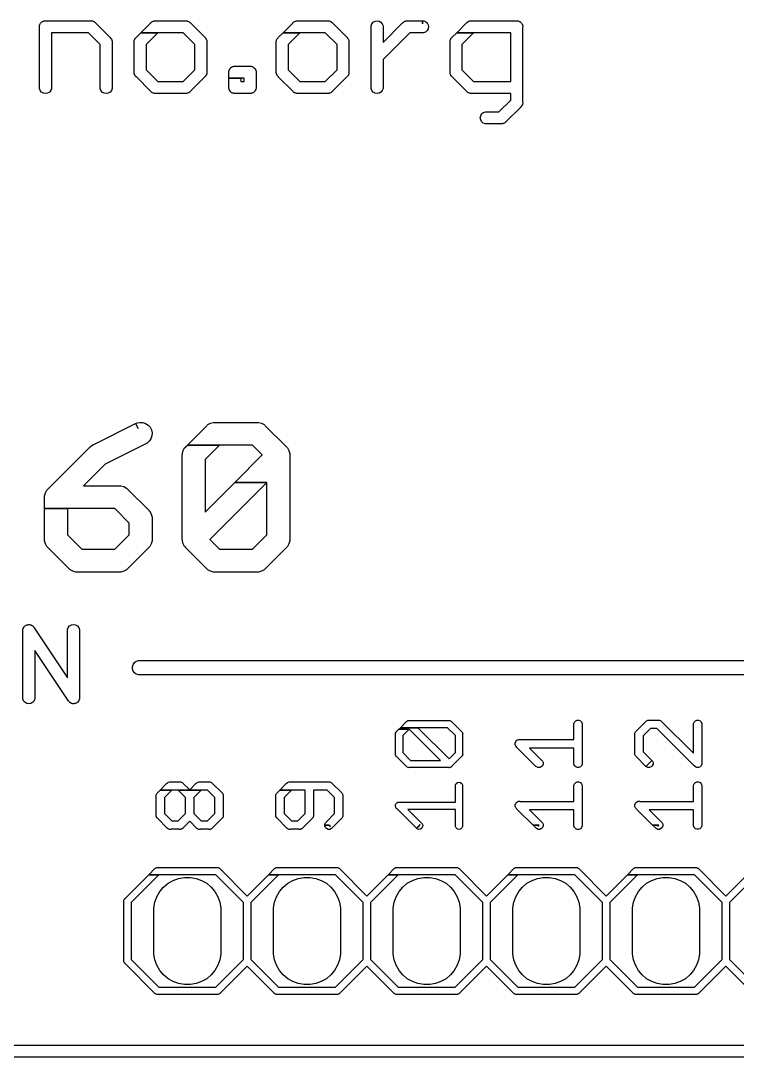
# Model space of a CAD drawing. Extents: x -6 to 103, y 0 to 58.
# Drawn here: x 70.12 to 85.33, y -0.14 to 21.86 of the extents above; entities that cross this region are included whole.
import ezdxf

# ---------------------------------------------------------------- set-up
doc = ezdxf.new("R2010")
doc.units = 0
doc.layers.add('L2D0', color=1, linetype='CONTINUOUS')

msp = doc.modelspace()

# ---------------------------------------------------------------- linework, layer by layer
at = {"layer": 'L2D0'}
for points in [[(70.646, 20.319), (70.602, 20.325), (70.563, 20.349), (70.534, 20.383), (70.519, 20.427), (70.519, 21.725), (70.517, 21.735), (70.519, 21.745), (70.519, 21.755), (70.524, 21.77), (70.526, 21.779), (70.529, 21.785), (70.534, 21.799), (70.543, 21.809), (70.547, 21.817), (70.556, 21.824), (70.563, 21.833), (70.573, 21.839), (70.581, 21.846), (70.589, 21.849), (70.602, 21.857), (70.614, 21.859), (70.625, 21.863), (70.646, 21.863), (70.653, 21.862), (71.597, 21.862), (71.601, 21.863), (71.612, 21.862), (71.618, 21.861), (71.618, 21.862), (71.636, 21.861), (71.64, 21.859), (71.645, 21.859), (71.66, 21.852), (71.675, 21.847), (71.678, 21.844), (71.686, 21.841), (71.702, 21.825), (71.711, 21.818), (71.714, 21.813), (72.013, 21.514), (72.018, 21.511), (72.024, 21.503), (72.04, 21.487), (72.043, 21.481), (72.046, 21.477), (72.055, 21.453), (72.058, 21.446), (72.058, 21.444), (72.062, 21.434), (72.062, 21.413), (72.061, 21.413), (72.062, 21.402), (72.061, 21.398), (72.061, 20.447), (72.062, 20.447), (72.062, 20.426), (72.046, 20.383), (72.018, 20.349), (71.977, 20.325), (71.934, 20.319), (71.89, 20.325), (71.851, 20.349), (71.822, 20.383), (71.807, 20.427), (71.807, 21.36), (71.559, 21.608), (70.773, 21.608), (70.773, 20.447), (70.774, 20.447), (70.774, 20.426), (70.758, 20.383), (70.73, 20.349), (70.689, 20.325)], [(72.991, 20.319), (72.98, 20.32), (72.959, 20.32), (72.951, 20.323), (72.947, 20.323), (72.936, 20.328), (72.915, 20.335), (72.91, 20.339), (72.906, 20.341), (72.89, 20.357), (72.88, 20.365), (72.878, 20.369), (72.578, 20.669), (72.573, 20.672), (72.568, 20.679), (72.553, 20.694), (72.55, 20.7), (72.546, 20.705), (72.542, 20.717), (72.533, 20.734), (72.532, 20.742), (72.53, 20.748), (72.53, 20.769), (72.529, 20.781), (72.531, 20.788), (72.531, 21.394), (72.529, 21.401), (72.53, 21.413), (72.53, 21.434), (72.532, 21.44), (72.533, 21.448), (72.542, 21.465), (72.546, 21.477), (72.55, 21.482), (72.553, 21.488), (72.568, 21.503), (72.573, 21.51), (72.578, 21.513), (72.673, 21.608), (73.033, 21.608), (72.785, 21.36), (72.785, 20.822), (73.033, 20.574), (73.571, 20.574), (73.819, 20.822), (73.819, 21.36), (73.571, 21.608), (72.673, 21.608), (72.878, 21.813), (72.88, 21.817), (72.89, 21.825), (72.906, 21.841), (72.91, 21.843), (72.914, 21.846), (72.942, 21.857), (72.947, 21.859), (72.948, 21.859), (72.958, 21.863), (72.98, 21.863), (72.98, 21.862), (72.991, 21.863), (72.995, 21.862), (73.608, 21.862), (73.612, 21.863), (73.623, 21.862), (73.624, 21.862), (73.63, 21.861), (73.63, 21.862), (73.648, 21.861), (73.653, 21.859), (73.656, 21.859), (73.665, 21.855), (73.688, 21.847), (73.693, 21.843), (73.697, 21.841), (73.713, 21.825), (73.714, 21.825), (73.716, 21.823), (73.723, 21.817), (73.724, 21.815), (74.027, 21.512), (74.03, 21.51), (74.034, 21.504), (74.035, 21.503), (74.036, 21.503), (74.039, 21.499), (74.05, 21.488), (74.053, 21.482), (74.057, 21.477), (74.061, 21.465), (74.07, 21.448), (74.071, 21.44), (74.073, 21.434), (74.073, 21.413), (74.074, 21.401), (74.073, 21.397), (74.073, 20.784), (74.074, 20.781), (74.073, 20.769), (74.073, 20.748), (74.071, 20.742), (74.07, 20.734), (74.061, 20.717), (74.057, 20.705), (74.053, 20.7), (74.05, 20.694), (74.039, 20.683), (74.036, 20.679), (74.034, 20.677), (74.03, 20.672), (74.027, 20.67), (73.724, 20.367), (73.723, 20.365), (73.716, 20.359), (73.714, 20.357), (73.713, 20.357), (73.697, 20.341), (73.693, 20.339), (73.688, 20.335), (73.667, 20.328), (73.656, 20.323), (73.652, 20.323), (73.644, 20.32), (73.623, 20.32), (73.612, 20.319), (73.608, 20.32), (72.995, 20.32)], [(76.008, 20.319), (75.997, 20.32), (75.976, 20.32), (75.968, 20.323), (75.964, 20.323), (75.953, 20.328), (75.932, 20.335), (75.927, 20.339), (75.923, 20.341), (75.907, 20.357), (75.897, 20.365), (75.895, 20.369), (75.596, 20.668), (75.591, 20.671), (75.585, 20.679), (75.57, 20.694), (75.567, 20.7), (75.563, 20.705), (75.559, 20.717), (75.55, 20.734), (75.549, 20.742), (75.547, 20.748), (75.547, 20.769), (75.546, 20.781), (75.548, 20.788), (75.548, 21.394), (75.546, 21.401), (75.547, 21.413), (75.547, 21.434), (75.549, 21.44), (75.55, 21.448), (75.559, 21.465), (75.563, 21.477), (75.567, 21.482), (75.57, 21.488), (75.585, 21.503), (75.591, 21.511), (75.596, 21.514), (75.69, 21.608), (76.05, 21.608), (75.802, 21.36), (75.802, 20.822), (76.05, 20.574), (76.588, 20.574), (76.836, 20.822), (76.836, 21.36), (76.588, 21.608), (75.69, 21.608), (75.895, 21.813), (75.897, 21.817), (75.907, 21.825), (75.923, 21.841), (75.927, 21.843), (75.931, 21.846), (75.959, 21.857), (75.964, 21.859), (75.965, 21.859), (75.975, 21.863), (75.997, 21.863), (75.997, 21.862), (76.008, 21.863), (76.012, 21.862), (76.625, 21.862), (76.629, 21.863), (76.64, 21.862), (76.641, 21.862), (76.647, 21.861), (76.647, 21.862), (76.665, 21.861), (76.67, 21.859), (76.673, 21.859), (76.683, 21.855), (76.705, 21.847), (76.709, 21.844), (76.715, 21.841), (76.733, 21.823), (76.74, 21.817), (76.741, 21.815), (77.044, 21.512), (77.047, 21.51), (77.051, 21.504), (77.053, 21.503), (77.056, 21.5), (77.068, 21.486), (77.07, 21.482), (77.074, 21.477), (77.078, 21.465), (77.087, 21.448), (77.088, 21.44), (77.09, 21.434), (77.09, 21.413), (77.091, 21.401), (77.09, 21.397), (77.09, 20.784), (77.091, 20.781), (77.09, 20.769), (77.09, 20.748), (77.088, 20.742), (77.087, 20.734), (77.078, 20.717), (77.074, 20.705), (77.07, 20.7), (77.068, 20.696), (77.056, 20.682), (77.051, 20.677), (77.047, 20.672), (77.044, 20.67), (76.741, 20.367), (76.74, 20.365), (76.733, 20.359), (76.715, 20.341), (76.709, 20.338), (76.705, 20.335), (76.685, 20.328), (76.673, 20.323), (76.669, 20.323), (76.661, 20.32), (76.64, 20.32), (76.629, 20.319), (76.625, 20.32), (76.012, 20.32)], [(77.686, 20.319), (77.643, 20.325), (77.602, 20.349), (77.574, 20.383), (77.558, 20.426), (77.558, 20.447), (77.559, 20.447), (77.559, 21.076), (77.558, 21.08), (77.559, 21.091), (77.559, 21.735), (77.558, 21.735), (77.558, 21.756), (77.574, 21.799), (77.602, 21.833), (77.643, 21.857), (77.686, 21.863), (77.73, 21.857), (77.769, 21.833), (77.798, 21.799), (77.813, 21.755), (77.813, 21.398), (78.23, 21.815), (78.232, 21.818), (78.239, 21.824), (78.256, 21.841), (78.262, 21.844), (78.265, 21.846), (78.285, 21.854), (78.297, 21.859), (78.299, 21.859), (78.309, 21.863), (78.33, 21.863), (78.33, 21.862), (78.331, 21.862), (78.342, 21.863), (78.345, 21.862), (78.652, 21.862), (78.652, 21.799), (78.658, 21.862), (78.676, 21.861), (78.716, 21.847), (78.751, 21.817), (78.772, 21.779), (78.781, 21.735), (78.772, 21.691), (78.751, 21.653), (78.716, 21.623), (78.672, 21.608), (78.383, 21.608), (77.813, 21.038), (77.813, 20.427), (77.798, 20.383), (77.769, 20.349), (77.73, 20.325)], [(80.316, 19.675), (80.312, 19.676), (79.986, 19.676), (79.942, 19.691), (79.907, 19.721), (79.886, 19.759), (79.877, 19.803), (79.886, 19.847), (79.907, 19.885), (79.941, 19.914), (79.985, 19.931), (80.006, 19.931), (80.006, 19.93), (80.275, 19.93), (80.523, 20.178), (80.523, 20.32), (79.7, 20.32), (79.696, 20.319), (79.685, 20.32), (79.664, 20.32), (79.657, 20.322), (79.651, 20.323), (79.636, 20.329), (79.62, 20.335), (79.616, 20.338), (79.61, 20.341), (79.592, 20.359), (79.585, 20.365), (79.584, 20.367), (79.282, 20.669), (79.279, 20.671), (79.273, 20.678), (79.256, 20.695), (79.253, 20.701), (79.25, 20.705), (79.244, 20.721), (79.238, 20.736), (79.237, 20.742), (79.235, 20.749), (79.235, 20.77), (79.234, 20.781), (79.235, 20.784), (79.235, 21.397), (79.234, 21.401), (79.235, 21.412), (79.235, 21.433), (79.237, 21.44), (79.238, 21.446), (79.244, 21.461), (79.25, 21.477), (79.253, 21.481), (79.256, 21.487), (79.273, 21.504), (79.279, 21.511), (79.282, 21.513), (79.377, 21.608), (79.737, 21.608), (79.489, 21.36), (79.489, 20.822), (79.737, 20.574), (80.523, 20.574), (80.523, 21.608), (79.377, 21.608), (79.584, 21.815), (79.585, 21.817), (79.592, 21.823), (79.61, 21.841), (79.616, 21.844), (79.619, 21.846), (79.639, 21.854), (79.651, 21.859), (79.653, 21.859), (79.663, 21.863), (79.684, 21.863), (79.684, 21.862), (79.685, 21.862), (79.696, 21.863), (79.7, 21.862), (80.643, 21.862), (80.65, 21.863), (80.656, 21.862), (80.658, 21.862), (80.674, 21.861), (80.68, 21.859), (80.693, 21.857), (80.704, 21.85), (80.714, 21.847), (80.723, 21.84), (80.734, 21.833), (80.742, 21.823), (80.748, 21.818), (80.753, 21.81), (80.762, 21.799), (80.766, 21.788), (80.771, 21.78), (80.773, 21.769), (80.778, 21.756), (80.778, 21.745), (80.78, 21.735), (80.777, 21.72), (80.777, 20.462), (80.78, 20.447), (80.777, 20.432), (80.777, 20.14), (80.778, 20.136), (80.777, 20.125), (80.778, 20.125), (80.778, 20.104), (80.774, 20.094), (80.774, 20.092), (80.771, 20.085), (80.762, 20.061), (80.759, 20.057), (80.756, 20.051), (80.74, 20.035), (80.734, 20.027), (80.729, 20.024), (80.428, 19.723), (80.426, 19.72), (80.419, 19.714), (80.402, 19.697), (80.396, 19.694), (80.392, 19.691), (80.376, 19.685), (80.361, 19.679), (80.355, 19.678), (80.348, 19.676), (80.327, 19.676)], [(74.669, 20.319), (74.662, 20.32), (74.649, 20.32), (74.64, 20.323), (74.626, 20.325), (74.614, 20.332), (74.605, 20.335), (74.596, 20.342), (74.585, 20.349), (74.577, 20.359), (74.571, 20.364), (74.566, 20.372), (74.557, 20.383), (74.553, 20.394), (74.548, 20.402), (74.546, 20.413), (74.541, 20.426), (74.541, 20.437), (74.539, 20.447), (74.542, 20.462), (74.542, 20.642), (74.796, 20.642), (74.796, 20.574), (74.864, 20.574), (74.864, 20.642), (74.542, 20.642), (74.542, 20.754), (74.539, 20.769), (74.541, 20.779), (74.541, 20.79), (74.546, 20.803), (74.548, 20.814), (74.553, 20.822), (74.557, 20.833), (74.566, 20.844), (74.571, 20.852), (74.576, 20.857), (74.585, 20.867), (74.597, 20.874), (74.604, 20.88), (74.613, 20.884), (74.626, 20.891), (74.636, 20.892), (74.648, 20.897), (74.669, 20.897), (74.676, 20.896), (74.984, 20.896), (74.991, 20.897), (74.997, 20.896), (74.999, 20.896), (75.015, 20.895), (75.021, 20.893), (75.035, 20.891), (75.046, 20.884), (75.055, 20.881), (75.065, 20.873), (75.074, 20.867), (75.081, 20.858), (75.09, 20.851), (75.094, 20.843), (75.103, 20.833), (75.108, 20.819), (75.111, 20.813), (75.113, 20.804), (75.118, 20.789), (75.118, 20.779), (75.12, 20.769), (75.118, 20.759), (75.118, 20.457), (75.12, 20.447), (75.118, 20.437), (75.118, 20.427), (75.113, 20.412), (75.111, 20.403), (75.108, 20.397), (75.103, 20.383), (75.094, 20.373), (75.09, 20.365), (75.081, 20.357), (75.074, 20.349), (75.065, 20.343), (75.055, 20.335), (75.047, 20.332), (75.035, 20.325), (75.019, 20.323), (75.011, 20.32), (74.998, 20.32), (74.991, 20.319), (74.984, 20.32), (74.676, 20.32)], [(71.32, 10.159), (71.32, 10.16), (71.291, 10.16), (71.226, 10.177), (71.173, 10.208), (71.149, 10.23), (70.678, 10.701), (70.645, 10.758), (70.629, 10.822), (70.629, 11.507), (71.113, 11.507), (71.113, 10.95), (71.42, 10.643), (72.118, 10.643), (72.425, 10.95), (72.425, 11.2), (72.118, 11.507), (70.629, 11.507), (70.629, 11.779), (70.646, 11.841), (70.678, 11.898), (71.581, 12.801), (71.584, 12.806), (71.598, 12.818), (71.617, 12.835), (71.622, 12.84), (71.624, 12.841), (71.633, 12.849), (71.667, 12.866), (71.674, 12.87), (71.676, 12.871), (72.559, 13.312), (72.613, 13.204), (72.562, 13.313), (72.591, 13.326), (72.651, 13.338), (72.713, 13.334), (72.772, 13.315), (72.826, 13.281), (72.869, 13.232), (72.896, 13.177), (72.91, 13.115), (72.906, 13.05), (72.886, 12.99), (72.85, 12.936), (72.803, 12.894), (71.913, 12.449), (71.455, 11.991), (72.218, 11.991), (72.218, 11.99), (72.247, 11.99), (72.312, 11.973), (72.365, 11.942), (72.389, 11.92), (72.838, 11.471), (72.838, 11.47), (72.86, 11.449), (72.893, 11.392), (72.909, 11.328), (72.909, 10.822), (72.893, 10.758), (72.86, 10.701), (72.838, 10.68), (72.838, 10.679), (72.389, 10.23), (72.365, 10.208), (72.312, 10.177), (72.247, 10.16), (72.218, 10.16), (72.218, 10.159)], [(74.243, 10.159), (74.243, 10.16), (74.215, 10.16), (74.151, 10.176), (74.096, 10.208), (74.073, 10.231), (74.072, 10.23), (73.623, 10.679), (73.624, 10.68), (73.601, 10.703), (73.569, 10.758), (73.553, 10.822), (73.553, 10.85), (73.552, 10.85), (73.552, 12.647), (73.553, 12.647), (73.553, 12.677), (73.57, 12.739), (73.601, 12.794), (73.624, 12.817), (73.623, 12.818), (73.659, 12.854), (74.343, 12.854), (74.036, 12.547), (74.036, 11.434), (74.665, 12.063), (75.349, 12.063), (74.136, 10.85), (74.343, 10.643), (75.042, 10.643), (75.349, 10.95), (75.349, 12.063), (74.665, 12.063), (75.249, 12.647), (75.042, 12.854), (73.659, 12.854), (74.072, 13.267), (74.072, 13.266), (74.08, 13.275), (74.094, 13.29), (74.151, 13.32), (74.213, 13.338), (75.172, 13.338), (75.234, 13.32), (75.291, 13.29), (75.305, 13.275), (75.312, 13.266), (75.313, 13.267), (75.762, 12.818), (75.761, 12.817), (75.784, 12.794), (75.815, 12.741), (75.815, 12.739), (75.826, 12.698), (75.832, 12.677), (75.832, 12.647), (75.833, 12.647), (75.833, 10.85), (75.832, 10.85), (75.832, 10.822), (75.816, 10.758), (75.784, 10.703), (75.761, 10.68), (75.762, 10.679), (75.313, 10.23), (75.312, 10.231), (75.289, 10.208), (75.234, 10.176), (75.17, 10.16), (75.142, 10.16), (75.142, 10.159)], [(70.294, 7.365), (70.249, 7.371), (70.209, 7.396), (70.182, 7.429), (70.166, 7.472), (70.166, 7.493), (70.167, 7.493), (70.167, 8.9), (70.165, 8.909), (70.166, 8.917), (70.166, 8.938), (70.169, 8.947), (70.17, 8.954), (70.178, 8.969), (70.182, 8.981), (70.186, 8.986), (70.19, 8.994), (70.202, 9.005), (70.21, 9.015), (70.216, 9.019), (70.222, 9.024), (70.234, 9.029), (70.249, 9.038), (70.258, 9.039), (70.262, 9.041), (70.276, 9.042), (70.294, 9.045), (70.299, 9.044), (70.309, 9.045), (70.327, 9.039), (70.338, 9.037), (70.345, 9.033), (70.351, 9.031), (70.36, 9.025), (70.377, 9.015), (70.382, 9.009), (70.386, 9.006), (70.394, 8.995), (70.4, 8.987), (70.405, 8.981), (70.406, 8.978), (71.116, 7.913), (71.116, 8.917), (71.115, 8.917), (71.115, 8.938), (71.131, 8.981), (71.16, 9.016), (71.199, 9.038), (71.243, 9.046), (71.287, 9.037), (71.326, 9.015), (71.354, 8.981), (71.37, 8.938), (71.37, 7.505), (71.371, 7.5), (71.37, 7.493), (71.37, 7.472), (71.367, 7.463), (71.366, 7.457), (71.357, 7.437), (71.354, 7.429), (71.348, 7.417), (71.331, 7.401), (71.327, 7.396), (71.323, 7.394), (71.314, 7.385), (71.299, 7.378), (71.287, 7.371), (71.28, 7.37), (71.273, 7.367), (71.25, 7.366), (71.243, 7.365), (71.229, 7.365), (71.215, 7.369), (71.2, 7.371), (71.193, 7.375), (71.186, 7.377), (71.159, 7.395), (71.157, 7.398), (71.148, 7.404), (71.14, 7.418), (71.131, 7.429), (71.128, 7.436), (70.421, 8.497), (70.421, 7.472), (70.405, 7.429), (70.378, 7.396), (70.338, 7.371)], [(78.357, 6.007), (78.352, 6.009), (78.35, 6.009), (78.325, 6.019), (78.323, 6.021), (78.318, 6.023), (78.306, 6.037), (78.106, 6.238), (78.093, 6.247), (78.09, 6.254), (78.089, 6.255), (78.084, 6.267), (78.079, 6.28), (78.079, 6.282), (78.077, 6.287), (78.079, 6.305), (78.079, 6.712), (78.077, 6.73), (78.079, 6.735), (78.079, 6.737), (78.089, 6.762), (78.091, 6.764), (78.093, 6.769), (78.101, 6.775), (78.15, 6.824), (78.367, 6.824), (78.231, 6.689), (78.231, 6.329), (78.399, 6.161), (79.03, 6.161), (78.367, 6.824), (78.15, 6.824), (78.182, 6.856), (78.551, 6.856), (79.214, 6.193), (79.35, 6.329), (79.35, 6.689), (79.182, 6.856), (78.182, 6.856), (78.305, 6.978), (78.311, 6.988), (78.315, 6.991), (78.318, 6.994), (78.323, 6.996), (78.325, 6.998), (78.329, 6.999), (78.332, 7.001), (78.341, 7.006), (78.347, 7.007), (78.349, 7.007), (78.35, 7.008), (78.352, 7.008), (78.357, 7.01), (78.366, 7.009), (78.376, 7.01), (78.381, 7.008), (79.205, 7.008), (79.222, 7.01), (79.228, 7.008), (79.231, 7.008), (79.243, 7.003), (79.256, 6.998), (79.258, 6.996), (79.262, 6.994), (79.268, 6.986), (79.269, 6.985), (79.48, 6.775), (79.48, 6.774), (79.487, 6.769), (79.489, 6.765), (79.492, 6.762), (79.498, 6.747), (79.502, 6.738), (79.502, 6.735), (79.504, 6.73), (79.502, 6.712), (79.502, 6.305), (79.504, 6.287), (79.502, 6.282), (79.502, 6.279), (79.498, 6.271), (79.492, 6.255), (79.488, 6.251), (79.486, 6.247), (79.48, 6.243), (79.276, 6.039), (79.27, 6.029), (79.264, 6.025), (79.262, 6.023), (79.258, 6.021), (79.256, 6.019), (79.25, 6.017), (79.24, 6.011), (79.234, 6.01), (79.231, 6.009), (79.228, 6.009), (79.222, 6.007), (79.214, 6.008), (79.206, 6.007), (79.2, 6.009), (78.374, 6.009)], [(81.106, 6.008), (81.073, 6.022), (81.06, 6.035), (80.656, 6.438), (80.638, 6.456), (80.632, 6.463), (80.618, 6.496), (80.618, 6.53), (80.632, 6.563), (80.657, 6.589), (80.693, 6.602), (81.864, 6.602), (81.864, 6.944), (81.876, 6.976), (81.904, 7.004), (81.936, 7.018), (81.97, 7.018), (82.002, 7.004), (82.029, 6.977), (82.043, 6.945), (82.043, 6.928), (82.042, 6.928), (82.042, 6.532), (82.043, 6.53), (82.043, 6.496), (82.042, 6.494), (82.042, 6.098), (82.043, 6.098), (82.043, 6.081), (82.028, 6.046), (82.003, 6.022), (81.97, 6.008), (81.936, 6.008), (81.903, 6.022), (81.877, 6.047), (81.864, 6.083), (81.864, 6.424), (80.922, 6.424), (81.186, 6.161), (81.185, 6.16), (81.198, 6.147), (81.212, 6.114), (81.212, 6.081), (81.198, 6.048), (81.172, 6.022), (81.139, 6.008)], [(83.438, 6.008), (83.406, 6.022), (83.393, 6.035), (83.455, 6.097), (83.454, 6.097), (83.392, 6.035), (83.184, 6.242), (83.185, 6.243), (83.172, 6.256), (83.158, 6.288), (83.158, 6.737), (83.172, 6.77), (83.185, 6.783), (83.184, 6.784), (83.392, 6.991), (83.392, 6.99), (83.406, 7.004), (83.438, 7.018), (83.472, 7.018), (83.474, 7.017), (83.644, 7.017), (83.646, 7.018), (83.68, 7.018), (83.705, 7.007), (83.712, 7.004), (83.714, 7.003), (83.725, 6.991), (83.726, 6.991), (84.404, 6.313), (84.404, 6.944), (84.416, 6.976), (84.444, 7.004), (84.476, 7.018), (84.51, 7.018), (84.542, 7.004), (84.569, 6.977), (84.583, 6.945), (84.583, 6.928), (84.582, 6.928), (84.582, 6.117), (84.583, 6.115), (84.583, 6.081), (84.568, 6.046), (84.543, 6.022), (84.51, 6.008), (84.476, 6.008), (84.443, 6.022), (84.417, 6.047), (84.416, 6.049), (83.626, 6.839), (83.492, 6.839), (83.336, 6.684), (83.336, 6.342), (83.518, 6.161), (83.455, 6.098), (83.456, 6.098), (83.518, 6.16), (83.531, 6.147), (83.545, 6.114), (83.545, 6.081), (83.53, 6.046), (83.505, 6.022), (83.472, 6.008)], [(73.278, 4.698), (73.252, 4.709), (73.247, 4.711), (73.246, 4.711), (73.243, 4.713), (73.232, 4.725), (73.024, 4.933), (73.012, 4.946), (72.998, 4.979), (72.998, 5.428), (73.012, 5.46), (73.025, 5.473), (73.024, 5.474), (73.079, 5.529), (73.332, 5.529), (73.176, 5.374), (73.176, 5.033), (73.332, 4.877), (73.466, 4.877), (73.621, 5.033), (73.621, 5.374), (73.466, 5.529), (73.955, 5.529), (73.799, 5.374), (73.799, 5.033), (73.955, 4.877), (74.089, 4.877), (74.244, 5.033), (74.244, 5.374), (74.089, 5.529), (73.079, 5.529), (73.219, 5.669), (73.245, 5.694), (73.278, 5.708), (73.312, 5.708), (73.314, 5.707), (73.484, 5.707), (73.486, 5.708), (73.52, 5.708), (73.552, 5.694), (73.565, 5.681), (73.565, 5.68), (73.566, 5.681), (73.71, 5.537), (73.842, 5.668), (73.843, 5.67), (73.868, 5.694), (73.901, 5.708), (73.935, 5.708), (73.937, 5.707), (74.107, 5.707), (74.109, 5.708), (74.142, 5.708), (74.175, 5.694), (74.188, 5.681), (74.188, 5.68), (74.189, 5.681), (74.396, 5.474), (74.396, 5.473), (74.408, 5.462), (74.409, 5.46), (74.423, 5.428), (74.423, 5.394), (74.422, 5.392), (74.422, 5.014), (74.423, 5.012), (74.423, 4.979), (74.409, 4.946), (74.408, 4.944), (74.396, 4.933), (74.191, 4.728), (74.189, 4.725), (74.187, 4.724), (74.178, 4.713), (74.176, 4.712), (74.173, 4.711), (74.142, 4.698), (74.109, 4.698), (74.107, 4.699), (73.937, 4.699), (73.935, 4.698), (73.901, 4.698), (73.875, 4.709), (73.87, 4.711), (73.869, 4.711), (73.866, 4.713), (73.855, 4.725), (73.71, 4.87), (73.568, 4.728), (73.566, 4.725), (73.556, 4.714), (73.554, 4.712), (73.544, 4.708), (73.52, 4.698), (73.486, 4.698), (73.484, 4.699), (73.314, 4.699), (73.312, 4.698)], [(75.818, 4.698), (75.792, 4.709), (75.787, 4.711), (75.786, 4.711), (75.783, 4.713), (75.772, 4.725), (75.564, 4.933), (75.552, 4.946), (75.538, 4.979), (75.538, 5.428), (75.552, 5.46), (75.565, 5.473), (75.564, 5.474), (75.619, 5.529), (75.872, 5.529), (75.716, 5.374), (75.716, 5.033), (75.872, 4.877), (76.006, 4.877), (76.161, 5.033), (76.161, 5.529), (75.619, 5.529), (75.759, 5.669), (75.785, 5.694), (75.818, 5.708), (75.852, 5.708), (75.854, 5.707), (76.231, 5.707), (76.233, 5.708), (76.267, 5.708), (76.269, 5.707), (76.647, 5.707), (76.649, 5.708), (76.682, 5.708), (76.715, 5.694), (76.728, 5.681), (76.728, 5.68), (76.729, 5.681), (76.936, 5.474), (76.936, 5.473), (76.948, 5.462), (76.949, 5.46), (76.963, 5.428), (76.963, 5.394), (76.962, 5.392), (76.962, 5.014), (76.963, 5.012), (76.963, 4.979), (76.949, 4.946), (76.948, 4.944), (76.936, 4.933), (76.731, 4.728), (76.729, 4.725), (76.718, 4.713), (76.682, 4.698), (76.649, 4.698), (76.614, 4.713), (76.59, 4.738), (76.576, 4.771), (76.576, 4.788), (76.665, 4.788), (76.663, 4.786), (76.697, 4.757), (76.666, 4.787), (76.665, 4.788), (76.576, 4.788), (76.576, 4.805), (76.59, 4.837), (76.603, 4.85), (76.603, 4.851), (76.784, 5.033), (76.784, 5.374), (76.629, 5.529), (76.339, 5.529), (76.339, 5.014), (76.34, 5.012), (76.34, 4.979), (76.326, 4.946), (76.325, 4.944), (76.313, 4.933), (76.108, 4.728), (76.106, 4.725), (76.096, 4.714), (76.094, 4.712), (76.084, 4.708), (76.06, 4.698), (76.026, 4.698), (76.024, 4.699), (75.854, 4.699), (75.852, 4.698)], [(78.569, 4.697), (78.537, 4.709), (78.525, 4.721), (78.579, 4.775), (78.579, 4.774), (78.58, 4.773), (78.605, 4.802), (78.524, 4.721), (78.111, 5.135), (78.106, 5.137), (78.094, 5.151), (78.089, 5.157), (78.088, 5.16), (78.083, 5.166), (78.08, 5.182), (78.077, 5.191), (78.078, 5.196), (78.077, 5.199), (78.08, 5.215), (78.081, 5.225), (78.082, 5.226), (78.083, 5.233), (78.092, 5.244), (78.099, 5.255), (78.105, 5.258), (78.106, 5.26), (78.113, 5.263), (78.129, 5.273), (78.134, 5.274), (78.137, 5.275), (78.146, 5.275), (78.163, 5.277), (78.169, 5.275), (79.35, 5.275), (79.35, 5.639), (79.364, 5.671), (79.392, 5.693), (79.426, 5.701), (79.461, 5.693), (79.487, 5.671), (79.502, 5.64), (79.502, 5.208), (79.504, 5.199), (79.502, 5.19), (79.502, 4.758), (79.487, 4.727), (79.461, 4.705), (79.426, 4.697), (79.392, 4.705), (79.364, 4.727), (79.35, 4.759), (79.35, 5.123), (78.339, 5.123), (78.63, 4.831), (78.645, 4.818), (78.656, 4.784), (78.652, 4.749), (78.634, 4.721), (78.604, 4.701)], [(81.106, 4.698), (81.07, 4.713), (81.057, 4.728), (80.997, 4.788), (81.123, 4.788), (81.098, 4.763), (81.125, 4.786), (81.123, 4.788), (80.997, 4.788), (80.657, 5.127), (80.644, 5.14), (80.632, 5.153), (80.618, 5.186), (80.618, 5.22), (80.632, 5.253), (80.656, 5.278), (80.691, 5.293), (80.724, 5.293), (80.726, 5.292), (81.864, 5.292), (81.864, 5.634), (81.876, 5.666), (81.904, 5.694), (81.936, 5.708), (81.97, 5.708), (82.002, 5.694), (82.029, 5.667), (82.043, 5.635), (82.043, 5.618), (82.042, 5.618), (82.042, 5.222), (82.043, 5.22), (82.043, 5.186), (82.042, 5.184), (82.042, 4.788), (82.043, 4.788), (82.043, 4.771), (82.029, 4.739), (82.002, 4.712), (81.97, 4.698), (81.936, 4.698), (81.904, 4.712), (81.876, 4.74), (81.864, 4.772), (81.864, 5.114), (80.922, 5.114), (81.186, 4.851), (81.185, 4.85), (81.198, 4.837), (81.212, 4.805), (81.212, 4.771), (81.198, 4.738), (81.174, 4.713), (81.139, 4.698)], [(83.646, 4.698), (83.61, 4.713), (83.597, 4.728), (83.537, 4.788), (83.663, 4.788), (83.638, 4.763), (83.665, 4.786), (83.663, 4.788), (83.537, 4.788), (83.197, 5.127), (83.184, 5.14), (83.172, 5.153), (83.158, 5.186), (83.158, 5.22), (83.172, 5.253), (83.196, 5.278), (83.231, 5.293), (83.264, 5.293), (83.266, 5.292), (84.404, 5.292), (84.404, 5.634), (84.416, 5.666), (84.444, 5.694), (84.476, 5.708), (84.51, 5.708), (84.542, 5.694), (84.569, 5.667), (84.583, 5.635), (84.583, 5.618), (84.582, 5.618), (84.582, 5.222), (84.583, 5.22), (84.583, 5.186), (84.582, 5.184), (84.582, 4.788), (84.583, 4.788), (84.583, 4.771), (84.569, 4.739), (84.541, 4.711), (84.509, 4.699), (84.477, 4.699), (84.445, 4.711), (84.416, 4.74), (84.404, 4.772), (84.404, 5.114), (83.462, 5.114), (83.726, 4.851), (83.725, 4.85), (83.738, 4.837), (83.752, 4.805), (83.752, 4.771), (83.738, 4.738), (83.714, 4.713), (83.679, 4.698)], [(73.596, 1.402), (73.474, 1.425), (73.361, 1.466), (73.249, 1.527), (73.156, 1.61), (73.074, 1.702), (73.013, 1.815), (72.972, 1.927), (72.949, 2.049), (72.949, 3.031), (72.972, 3.153), (73.013, 3.265), (73.074, 3.378), (73.156, 3.47), (73.249, 3.553), (73.361, 3.614), (73.474, 3.655), (73.596, 3.678), (73.724, 3.678), (73.846, 3.655), (73.959, 3.614), (74.071, 3.553), (74.164, 3.47), (74.246, 3.378), (74.307, 3.265), (74.348, 3.153), (74.371, 3.031), (74.371, 2.049), (74.348, 1.927), (74.307, 1.815), (74.246, 1.702), (74.164, 1.61), (74.071, 1.527), (73.959, 1.466), (73.846, 1.425), (73.724, 1.402)], [(76.136, 1.402), (76.014, 1.425), (75.901, 1.466), (75.789, 1.527), (75.696, 1.61), (75.614, 1.702), (75.553, 1.815), (75.512, 1.927), (75.489, 2.049), (75.489, 3.031), (75.512, 3.153), (75.553, 3.265), (75.614, 3.378), (75.696, 3.47), (75.789, 3.553), (75.901, 3.614), (76.014, 3.655), (76.136, 3.678), (76.264, 3.678), (76.386, 3.655), (76.499, 3.614), (76.611, 3.553), (76.704, 3.47), (76.786, 3.378), (76.847, 3.265), (76.888, 3.153), (76.911, 3.031), (76.911, 2.049), (76.888, 1.927), (76.847, 1.815), (76.786, 1.702), (76.704, 1.61), (76.611, 1.527), (76.499, 1.466), (76.386, 1.425), (76.264, 1.402)], [(78.676, 1.402), (78.554, 1.425), (78.441, 1.466), (78.329, 1.527), (78.236, 1.61), (78.154, 1.702), (78.093, 1.815), (78.052, 1.927), (78.029, 2.049), (78.029, 3.031), (78.052, 3.153), (78.093, 3.265), (78.154, 3.378), (78.236, 3.47), (78.329, 3.553), (78.441, 3.614), (78.554, 3.655), (78.676, 3.678), (78.804, 3.678), (78.926, 3.655), (79.039, 3.614), (79.151, 3.553), (79.244, 3.47), (79.326, 3.378), (79.387, 3.265), (79.428, 3.153), (79.451, 3.031), (79.451, 2.049), (79.428, 1.927), (79.387, 1.815), (79.326, 1.702), (79.244, 1.61), (79.151, 1.527), (79.039, 1.466), (78.926, 1.425), (78.804, 1.402)], [(81.216, 1.402), (81.094, 1.425), (80.981, 1.466), (80.869, 1.527), (80.776, 1.61), (80.694, 1.702), (80.633, 1.815), (80.592, 1.927), (80.569, 2.049), (80.569, 3.031), (80.592, 3.153), (80.633, 3.265), (80.694, 3.378), (80.776, 3.47), (80.869, 3.553), (80.981, 3.614), (81.094, 3.655), (81.216, 3.678), (81.344, 3.678), (81.466, 3.655), (81.579, 3.614), (81.691, 3.553), (81.784, 3.47), (81.866, 3.378), (81.927, 3.265), (81.968, 3.153), (81.991, 3.031), (81.991, 2.049), (81.968, 1.927), (81.927, 1.815), (81.866, 1.702), (81.784, 1.61), (81.691, 1.527), (81.579, 1.466), (81.466, 1.425), (81.344, 1.402)], [(83.756, 1.402), (83.634, 1.425), (83.521, 1.466), (83.409, 1.527), (83.316, 1.61), (83.234, 1.702), (83.173, 1.815), (83.132, 1.927), (83.109, 2.049), (83.109, 3.031), (83.132, 3.153), (83.173, 3.265), (83.234, 3.378), (83.316, 3.47), (83.409, 3.553), (83.521, 3.614), (83.634, 3.655), (83.756, 3.678), (83.884, 3.678), (84.006, 3.655), (84.119, 3.614), (84.231, 3.553), (84.324, 3.47), (84.406, 3.378), (84.467, 3.265), (84.508, 3.153), (84.531, 3.031), (84.531, 2.049), (84.508, 1.927), (84.467, 1.815), (84.406, 1.702), (84.324, 1.61), (84.231, 1.527), (84.119, 1.466), (84.006, 1.425), (83.884, 1.402)]]:
    msp.add_lwpolyline(points, close=True, dxfattribs=at)
for points in [[(89.98, 7.975), (72.644, 7.975), (72.644, 7.976), (72.621, 7.976), (72.575, 7.99), (72.534, 8.018), (72.506, 8.059), (72.492, 8.105), (72.492, 8.151), (72.506, 8.197), (72.534, 8.238), (72.575, 8.266), (72.621, 8.28), (72.644, 8.28), (72.644, 8.281), (90.037, 8.281)], [(85.671, 1.216), (85.09, 1.797), (84.509, 1.216), (84.503, 1.208), (84.499, 1.206), (84.497, 1.204), (84.484, 1.199), (84.472, 1.194), (84.469, 1.194), (84.463, 1.192), (84.446, 1.194), (83.194, 1.194), (83.177, 1.192), (83.171, 1.194), (83.168, 1.194), (83.156, 1.199), (83.143, 1.204), (83.141, 1.206), (83.137, 1.208), (83.131, 1.216), (82.55, 1.797), (81.969, 1.216), (81.963, 1.208), (81.959, 1.206), (81.957, 1.204), (81.944, 1.199), (81.932, 1.194), (81.929, 1.194), (81.923, 1.192), (81.906, 1.194), (80.654, 1.194), (80.637, 1.192), (80.631, 1.194), (80.628, 1.194), (80.616, 1.199), (80.603, 1.204), (80.601, 1.206), (80.597, 1.208), (80.591, 1.216), (80.01, 1.797), (79.429, 1.216), (79.423, 1.208), (79.419, 1.206), (79.417, 1.204), (79.404, 1.199), (79.392, 1.194), (79.389, 1.194), (79.383, 1.192), (79.366, 1.194), (78.114, 1.194), (78.097, 1.192), (78.091, 1.194), (78.088, 1.194), (78.076, 1.199), (78.063, 1.204), (78.061, 1.206), (78.057, 1.208), (78.051, 1.216), (77.47, 1.797), (76.889, 1.216), (76.883, 1.208), (76.879, 1.206), (76.877, 1.204), (76.864, 1.199), (76.852, 1.194), (76.849, 1.194), (76.843, 1.192), (76.826, 1.194), (75.574, 1.194), (75.557, 1.192), (75.551, 1.194), (75.548, 1.194), (75.536, 1.199), (75.523, 1.204), (75.521, 1.206), (75.517, 1.208), (75.511, 1.216), (74.93, 1.797), (74.349, 1.216), (74.343, 1.208), (74.339, 1.206), (74.337, 1.204), (74.324, 1.199), (74.312, 1.194), (74.309, 1.194), (74.303, 1.192), (74.286, 1.194), (73.034, 1.194), (73.017, 1.192), (73.011, 1.194), (73.008, 1.194), (72.996, 1.199), (72.983, 1.204), (72.981, 1.206), (72.977, 1.208), (72.971, 1.216), (72.336, 1.851), (72.328, 1.857), (72.326, 1.861), (72.324, 1.863), (72.319, 1.876), (72.314, 1.888), (72.314, 1.891), (72.312, 1.897), (72.314, 1.914), (72.314, 3.166), (72.312, 3.183), (72.314, 3.189), (72.314, 3.192), (72.319, 3.204), (72.324, 3.217), (72.326, 3.219), (72.328, 3.223), (72.336, 3.229), (72.841, 3.734), (73.057, 3.734), (72.466, 3.143), (72.466, 1.937), (73.057, 1.346), (74.263, 1.346), (74.854, 1.937), (74.854, 3.143), (74.263, 3.734), (72.841, 3.734), (72.971, 3.864), (72.977, 3.872), (72.981, 3.874), (72.983, 3.876), (72.996, 3.881), (73.008, 3.886), (73.011, 3.886), (73.017, 3.888), (73.034, 3.886), (74.286, 3.886), (74.303, 3.888), (74.309, 3.886), (74.312, 3.886), (74.324, 3.881), (74.337, 3.876), (74.339, 3.874), (74.343, 3.872), (74.349, 3.864), (74.93, 3.283), (75.381, 3.734), (75.597, 3.734), (75.006, 3.143), (75.006, 1.937), (75.597, 1.346), (76.803, 1.346), (77.394, 1.937), (77.394, 3.143), (76.803, 3.734), (75.381, 3.734), (75.511, 3.864), (75.517, 3.872), (75.521, 3.874), (75.523, 3.876), (75.536, 3.881), (75.548, 3.886), (75.551, 3.886), (75.557, 3.888), (75.574, 3.886), (76.826, 3.886), (76.843, 3.888), (76.849, 3.886), (76.852, 3.886), (76.864, 3.881), (76.877, 3.876), (76.879, 3.874), (76.883, 3.872), (76.889, 3.864), (77.47, 3.283), (77.921, 3.734), (78.137, 3.734), (77.546, 3.143), (77.546, 1.937), (78.137, 1.346), (79.343, 1.346), (79.934, 1.937), (79.934, 3.143), (79.343, 3.734), (77.921, 3.734), (78.051, 3.864), (78.057, 3.872), (78.061, 3.874), (78.063, 3.876), (78.076, 3.881), (78.088, 3.886), (78.091, 3.886), (78.097, 3.888), (78.114, 3.886), (79.366, 3.886), (79.383, 3.888), (79.389, 3.886), (79.392, 3.886), (79.404, 3.881), (79.417, 3.876), (79.419, 3.874), (79.423, 3.872), (79.429, 3.864), (80.01, 3.283), (80.461, 3.734), (80.677, 3.734), (80.086, 3.143), (80.086, 1.937), (80.677, 1.346), (81.883, 1.346), (82.474, 1.937), (82.474, 3.143), (81.883, 3.734), (80.461, 3.734), (80.591, 3.864), (80.597, 3.872), (80.601, 3.874), (80.603, 3.876), (80.616, 3.881), (80.628, 3.886), (80.631, 3.886), (80.637, 3.888), (80.654, 3.886), (81.906, 3.886), (81.923, 3.888), (81.929, 3.886), (81.932, 3.886), (81.944, 3.881), (81.957, 3.876), (81.959, 3.874), (81.963, 3.872), (81.969, 3.864), (82.55, 3.283), (83.001, 3.734), (83.217, 3.734), (82.626, 3.143), (82.626, 1.937), (83.217, 1.346), (84.423, 1.346), (85.014, 1.937), (85.014, 3.143), (84.423, 3.734), (83.001, 3.734), (83.131, 3.864), (83.137, 3.872), (83.141, 3.874), (83.143, 3.876), (83.156, 3.881), (83.168, 3.886), (83.171, 3.886), (83.177, 3.888), (83.194, 3.886), (84.446, 3.886), (84.463, 3.888), (84.469, 3.886), (84.472, 3.886), (84.484, 3.881), (84.497, 3.876), (84.499, 3.874), (84.503, 3.872), (84.509, 3.864), (85.09, 3.283), (85.541, 3.734)], [(85.757, 3.734), (85.166, 3.143), (85.166, 1.937), (85.757, 1.346)], [(0.999, 0.114), (98.01, 0.114)], [(98.084, -0.14), (0.925, -0.14)]]:
    msp.add_lwpolyline(points, dxfattribs=at)

doc.saveas('drawing.dxf')
